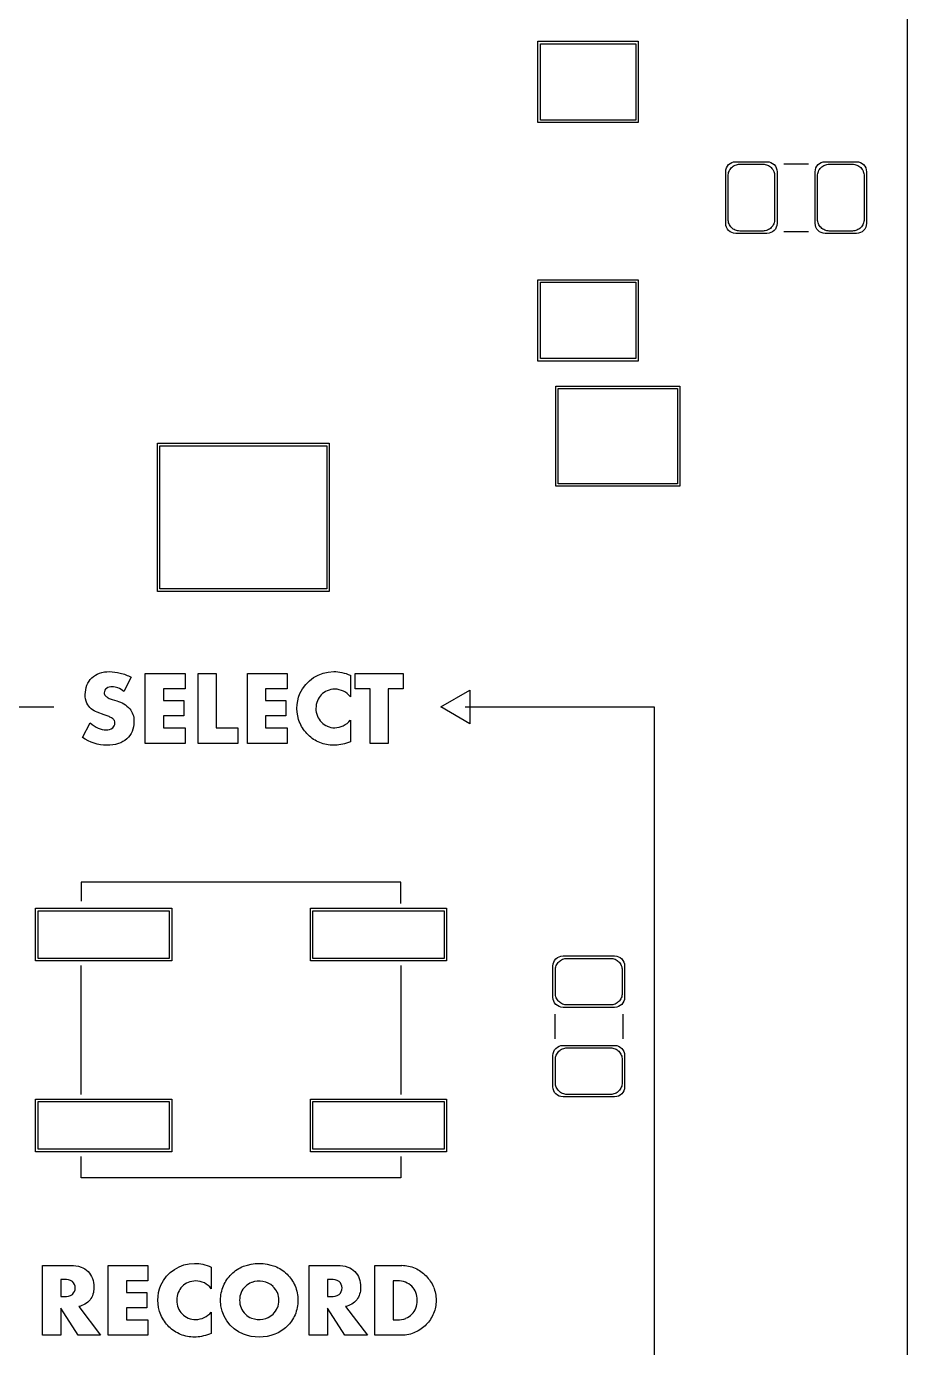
# Model space of a CAD drawing. Header units: millimetres. Extents: x 0 to 28, y 0 to 98.
# Drawn here: x 9.52 to 27.99, y 17.21 to 44.9 of the extents above; entities that cross this region are included whole.
import ezdxf

# ---------------------------------------------------------------- set-up
doc = ezdxf.new("R2010")
doc.units = ezdxf.units.MM
doc.layers.add('Make2D', color=178, linetype='Continuous', true_color=0x000000)

msp = doc.modelspace()

# ---------------------------------------------------------------- linework, layer by layer
at = {"layer": 'Make2D', "color": 178, "true_color": 0x000000}
for p, q in [((27.995, 2.74), (27.995, 95.239)), ((20.246, 42.888), (20.246, 44.59)), ((20.246, 44.59), (22.347, 44.59)), ((20.246, 42.888), (20.246, 44.59)), ((20.246, 44.59), (22.347, 44.59)), ((22.347, 44.59), (22.347, 42.888)), ((22.347, 44.59), (22.347, 42.888)), ((20.296, 42.938), (20.296, 44.538)), ((20.296, 44.538), (22.296, 44.538)), ((20.296, 42.938), (20.296, 44.538)), ((20.296, 44.538), (22.296, 44.538)), ((22.296, 44.538), (22.296, 42.938)), ((22.296, 44.538), (22.296, 42.938)), ((22.296, 42.938), (20.296, 42.938)), ((22.296, 42.938), (20.296, 42.938)), ((22.347, 42.888), (20.246, 42.888)), ((22.347, 42.888), (20.246, 42.888)), ((24.182, 41.852), (24.186, 41.898)), ((24.182, 41.852), (24.186, 41.898)), ((24.182, 40.775), (24.182, 41.852)), ((24.182, 40.775), (24.182, 41.852)), ((24.186, 41.898), (24.198, 41.937)), ((24.186, 41.898), (24.198, 41.937)), ((24.198, 41.937), (24.217, 41.973)), ((24.198, 41.937), (24.217, 41.973)), ((24.217, 41.973), (24.243, 42.004)), ((24.217, 41.973), (24.243, 42.004)), ((24.234, 41.794), (24.237, 41.817)), ((24.234, 41.794), (24.237, 41.817)), ((24.237, 41.817), (24.243, 41.841)), ((24.237, 41.817), (24.243, 41.841)), ((24.243, 42.004), (24.274, 42.029)), ((24.243, 42.004), (24.274, 42.029)), ((24.243, 41.841), (24.251, 41.863)), ((24.243, 41.841), (24.251, 41.863)), ((24.251, 41.863), (24.261, 41.885)), ((24.251, 41.863), (24.261, 41.885)), ((24.261, 41.885), (24.274, 41.905)), ((24.261, 41.885), (24.274, 41.905)), ((24.274, 42.029), (24.309, 42.048)), ((24.274, 42.029), (24.309, 42.048)), ((24.274, 41.905), (24.289, 41.924)), ((24.274, 41.905), (24.289, 41.924)), ((24.289, 41.924), (24.304, 41.942)), ((24.289, 41.924), (24.304, 41.942)), ((24.304, 41.942), (24.322, 41.958)), ((24.304, 41.942), (24.322, 41.958)), ((24.309, 42.048), (24.348, 42.06)), ((24.309, 42.048), (24.348, 42.06)), ((24.322, 41.958), (24.341, 41.973)), ((24.322, 41.958), (24.341, 41.973)), ((24.341, 41.973), (24.362, 41.985)), ((24.341, 41.973), (24.362, 41.985)), ((24.348, 42.06), (24.394, 42.065)), ((24.348, 42.06), (24.394, 42.065)), ((24.362, 41.985), (24.383, 41.995)), ((24.362, 41.985), (24.383, 41.995)), ((24.383, 41.995), (24.406, 42.003)), ((24.383, 41.995), (24.406, 42.003)), ((24.394, 42.065), (25.046, 42.065)), ((24.394, 42.065), (25.046, 42.065)), ((24.406, 42.003), (24.429, 42.009)), ((24.406, 42.003), (24.429, 42.009)), ((24.429, 42.009), (24.452, 42.012)), ((24.429, 42.009), (24.452, 42.012)), ((24.452, 42.012), (24.476, 42.014)), ((24.452, 42.012), (24.476, 42.014)), ((24.476, 42.014), (24.964, 42.014)), ((24.476, 42.014), (24.964, 42.014)), ((24.964, 42.014), (24.988, 42.012)), ((24.964, 42.014), (24.988, 42.012)), ((24.988, 42.012), (25.011, 42.009)), ((24.988, 42.012), (25.011, 42.009)), ((25.011, 42.009), (25.034, 42.003)), ((25.011, 42.009), (25.034, 42.003)), ((25.034, 42.003), (25.057, 41.995)), ((25.034, 42.003), (25.057, 41.995)), ((25.046, 42.065), (25.092, 42.06)), ((25.046, 42.065), (25.092, 42.06)), ((25.057, 41.995), (25.079, 41.985)), ((25.057, 41.995), (25.079, 41.985)), ((25.079, 41.985), (25.099, 41.973)), ((25.079, 41.985), (25.099, 41.973)), ((25.092, 42.06), (25.131, 42.048)), ((25.092, 42.06), (25.131, 42.048)), ((25.099, 41.973), (25.118, 41.958)), ((25.099, 41.973), (25.118, 41.958)), ((25.118, 41.958), (25.136, 41.942)), ((25.118, 41.958), (25.136, 41.942)), ((25.131, 42.048), (25.166, 42.029)), ((25.131, 42.048), (25.166, 42.029)), ((25.136, 41.942), (25.152, 41.924)), ((25.136, 41.942), (25.152, 41.924)), ((25.152, 41.924), (25.167, 41.905)), ((25.152, 41.924), (25.167, 41.905)), ((25.166, 42.029), (25.198, 42.004)), ((25.166, 42.029), (25.198, 42.004)), ((25.167, 41.905), (25.179, 41.885)), ((25.167, 41.905), (25.179, 41.885)), ((25.179, 41.885), (25.189, 41.863)), ((25.179, 41.885), (25.189, 41.863)), ((25.189, 41.863), (25.197, 41.841)), ((25.189, 41.863), (25.197, 41.841)), ((25.197, 41.841), (25.203, 41.817)), ((25.197, 41.841), (25.203, 41.817)), ((25.198, 42.004), (25.223, 41.973)), ((25.198, 42.004), (25.223, 41.973)), ((25.203, 41.817), (25.207, 41.794)), ((25.203, 41.817), (25.207, 41.794)), ((25.223, 41.973), (25.242, 41.937)), ((25.223, 41.973), (25.242, 41.937)), ((25.242, 41.937), (25.254, 41.898)), ((25.242, 41.937), (25.254, 41.898)), ((25.254, 41.898), (25.259, 41.852)), ((25.254, 41.898), (25.259, 41.852)), ((25.259, 41.852), (25.259, 40.775)), ((25.259, 41.852), (25.259, 40.775)), ((25.399, 42.024), (25.916, 42.024)), ((26.057, 41.852), (26.061, 41.898)), ((26.057, 41.852), (26.061, 41.898)), ((26.057, 40.775), (26.057, 41.852)), ((26.057, 40.775), (26.057, 41.852)), ((26.061, 41.898), (26.073, 41.937)), ((26.061, 41.898), (26.073, 41.937)), ((26.073, 41.937), (26.092, 41.973)), ((26.073, 41.937), (26.092, 41.973)), ((26.092, 41.973), (26.118, 42.004)), ((26.092, 41.973), (26.118, 42.004)), ((26.109, 41.794), (26.112, 41.817)), ((26.109, 41.794), (26.112, 41.817)), ((26.112, 41.817), (26.118, 41.841)), ((26.112, 41.817), (26.118, 41.841)), ((26.118, 42.004), (26.149, 42.029)), ((26.118, 42.004), (26.149, 42.029)), ((26.118, 41.841), (26.126, 41.863)), ((26.118, 41.841), (26.126, 41.863)), ((26.126, 41.863), (26.136, 41.885)), ((26.126, 41.863), (26.136, 41.885)), ((26.136, 41.885), (26.149, 41.905)), ((26.136, 41.885), (26.149, 41.905)), ((26.149, 42.029), (26.184, 42.048)), ((26.149, 42.029), (26.184, 42.048)), ((26.149, 41.905), (26.163, 41.924)), ((26.149, 41.905), (26.163, 41.924)), ((26.163, 41.924), (26.18, 41.942)), ((26.163, 41.924), (26.18, 41.942)), ((26.18, 41.942), (26.197, 41.958)), ((26.18, 41.942), (26.197, 41.958)), ((26.184, 42.048), (26.224, 42.06)), ((26.184, 42.048), (26.224, 42.06)), ((26.197, 41.958), (26.216, 41.973)), ((26.197, 41.958), (26.216, 41.973)), ((26.216, 41.973), (26.237, 41.985)), ((26.216, 41.973), (26.237, 41.985)), ((26.224, 42.06), (26.269, 42.065)), ((26.224, 42.06), (26.269, 42.065)), ((26.237, 41.985), (26.258, 41.995)), ((26.237, 41.985), (26.258, 41.995)), ((26.258, 41.995), (26.281, 42.003)), ((26.258, 41.995), (26.281, 42.003)), ((26.269, 42.065), (26.921, 42.065)), ((26.269, 42.065), (26.921, 42.065)), ((26.281, 42.003), (26.304, 42.009)), ((26.281, 42.003), (26.304, 42.009)), ((26.304, 42.009), (26.327, 42.012)), ((26.304, 42.009), (26.327, 42.012)), ((26.327, 42.012), (26.351, 42.014)), ((26.327, 42.012), (26.351, 42.014)), ((26.351, 42.014), (26.839, 42.014)), ((26.351, 42.014), (26.839, 42.014)), ((26.839, 42.014), (26.863, 42.012)), ((26.839, 42.014), (26.863, 42.012)), ((26.863, 42.012), (26.886, 42.009)), ((26.863, 42.012), (26.886, 42.009)), ((26.886, 42.009), (26.91, 42.003)), ((26.886, 42.009), (26.91, 42.003)), ((26.91, 42.003), (26.932, 41.995)), ((26.91, 42.003), (26.932, 41.995)), ((26.921, 42.065), (26.967, 42.06)), ((26.921, 42.065), (26.967, 42.06)), ((26.932, 41.995), (26.954, 41.985)), ((26.932, 41.995), (26.954, 41.985)), ((26.954, 41.985), (26.974, 41.973)), ((26.954, 41.985), (26.974, 41.973)), ((26.967, 42.06), (27.006, 42.048)), ((26.967, 42.06), (27.006, 42.048)), ((26.974, 41.973), (26.993, 41.958)), ((26.974, 41.973), (26.993, 41.958)), ((26.993, 41.958), (27.011, 41.942)), ((26.993, 41.958), (27.011, 41.942)), ((27.006, 42.048), (27.042, 42.029)), ((27.006, 42.048), (27.042, 42.029)), ((27.011, 41.942), (27.027, 41.924)), ((27.011, 41.942), (27.027, 41.924)), ((27.027, 41.924), (27.042, 41.905)), ((27.027, 41.924), (27.042, 41.905)), ((27.042, 42.029), (27.073, 42.004)), ((27.042, 42.029), (27.073, 42.004)), ((27.042, 41.905), (27.054, 41.885)), ((27.042, 41.905), (27.054, 41.885)), ((27.054, 41.885), (27.064, 41.863)), ((27.054, 41.885), (27.064, 41.863)), ((27.064, 41.863), (27.072, 41.841)), ((27.064, 41.863), (27.072, 41.841)), ((27.072, 41.841), (27.078, 41.817)), ((27.072, 41.841), (27.078, 41.817)), ((27.073, 42.004), (27.099, 41.973)), ((27.073, 42.004), (27.099, 41.973)), ((27.078, 41.817), (27.082, 41.794)), ((27.078, 41.817), (27.082, 41.794)), ((27.099, 41.973), (27.118, 41.937)), ((27.099, 41.973), (27.118, 41.937)), ((27.118, 41.937), (27.129, 41.898)), ((27.118, 41.937), (27.129, 41.898)), ((27.129, 41.898), (27.134, 41.852)), ((27.129, 41.898), (27.134, 41.852)), ((27.134, 41.852), (27.134, 40.775)), ((27.134, 41.852), (27.134, 40.775)), ((24.233, 41.77), (24.234, 41.794)), ((24.233, 41.77), (24.234, 41.794)), ((24.233, 40.857), (24.233, 41.77)), ((24.233, 40.857), (24.233, 41.77)), ((25.207, 41.794), (25.207, 41.77)), ((25.207, 41.794), (25.207, 41.77)), ((25.207, 41.77), (25.207, 40.857)), ((25.207, 41.77), (25.207, 40.857)), ((26.108, 41.77), (26.109, 41.794)), ((26.108, 41.77), (26.109, 41.794)), ((26.108, 40.857), (26.108, 41.77)), ((26.108, 40.857), (26.108, 41.77)), ((27.082, 41.794), (27.083, 41.77)), ((27.082, 41.794), (27.083, 41.77)), ((27.083, 41.77), (27.083, 40.857)), ((27.083, 41.77), (27.083, 40.857)), ((24.186, 40.729), (24.182, 40.775)), ((24.186, 40.729), (24.182, 40.775)), ((24.198, 40.691), (24.186, 40.729)), ((24.198, 40.691), (24.186, 40.729)), ((24.234, 40.833), (24.233, 40.857)), ((24.234, 40.833), (24.233, 40.857)), ((24.237, 40.81), (24.234, 40.833)), ((24.237, 40.81), (24.234, 40.833)), ((24.243, 40.786), (24.237, 40.81)), ((24.243, 40.786), (24.237, 40.81)), ((24.251, 40.764), (24.243, 40.786)), ((24.251, 40.764), (24.243, 40.786)), ((24.261, 40.742), (24.251, 40.764)), ((24.261, 40.742), (24.251, 40.764)), ((24.274, 40.722), (24.261, 40.742)), ((24.274, 40.722), (24.261, 40.742)), ((24.289, 40.703), (24.274, 40.722)), ((24.289, 40.703), (24.274, 40.722)), ((24.304, 40.685), (24.289, 40.703)), ((24.304, 40.685), (24.289, 40.703)), ((25.152, 40.703), (25.136, 40.685)), ((25.152, 40.703), (25.136, 40.685)), ((25.167, 40.722), (25.152, 40.703)), ((25.167, 40.722), (25.152, 40.703)), ((25.179, 40.742), (25.167, 40.722)), ((25.179, 40.742), (25.167, 40.722)), ((25.189, 40.764), (25.179, 40.742)), ((25.189, 40.764), (25.179, 40.742)), ((25.197, 40.786), (25.189, 40.764)), ((25.197, 40.786), (25.189, 40.764)), ((25.203, 40.81), (25.197, 40.786)), ((25.203, 40.81), (25.197, 40.786)), ((25.207, 40.833), (25.203, 40.81)), ((25.207, 40.833), (25.203, 40.81)), ((25.207, 40.857), (25.207, 40.833)), ((25.207, 40.857), (25.207, 40.833)), ((25.254, 40.729), (25.242, 40.691)), ((25.254, 40.729), (25.242, 40.691)), ((25.259, 40.775), (25.254, 40.729)), ((25.259, 40.775), (25.254, 40.729)), ((26.061, 40.729), (26.057, 40.775)), ((26.061, 40.729), (26.057, 40.775)), ((26.073, 40.691), (26.061, 40.729)), ((26.073, 40.691), (26.061, 40.729)), ((26.109, 40.833), (26.108, 40.857)), ((26.109, 40.833), (26.108, 40.857)), ((26.112, 40.81), (26.109, 40.833)), ((26.112, 40.81), (26.109, 40.833)), ((26.118, 40.786), (26.112, 40.81)), ((26.118, 40.786), (26.112, 40.81)), ((26.126, 40.764), (26.118, 40.786)), ((26.126, 40.764), (26.118, 40.786)), ((26.136, 40.742), (26.126, 40.764)), ((26.136, 40.742), (26.126, 40.764)), ((26.149, 40.722), (26.136, 40.742)), ((26.149, 40.722), (26.136, 40.742)), ((26.163, 40.703), (26.149, 40.722)), ((26.163, 40.703), (26.149, 40.722)), ((26.18, 40.685), (26.163, 40.703)), ((26.18, 40.685), (26.163, 40.703)), ((27.027, 40.703), (27.011, 40.685)), ((27.027, 40.703), (27.011, 40.685)), ((27.042, 40.722), (27.027, 40.703)), ((27.042, 40.722), (27.027, 40.703)), ((27.054, 40.742), (27.042, 40.722)), ((27.054, 40.742), (27.042, 40.722)), ((27.064, 40.764), (27.054, 40.742)), ((27.064, 40.764), (27.054, 40.742)), ((27.072, 40.786), (27.064, 40.764)), ((27.072, 40.786), (27.064, 40.764)), ((27.078, 40.81), (27.072, 40.786)), ((27.078, 40.81), (27.072, 40.786)), ((27.082, 40.833), (27.078, 40.81)), ((27.082, 40.833), (27.078, 40.81)), ((27.083, 40.857), (27.082, 40.833)), ((27.083, 40.857), (27.082, 40.833)), ((27.129, 40.729), (27.118, 40.691)), ((27.129, 40.729), (27.118, 40.691)), ((27.134, 40.775), (27.129, 40.729)), ((27.134, 40.775), (27.129, 40.729)), ((24.217, 40.655), (24.198, 40.691)), ((24.217, 40.655), (24.198, 40.691)), ((24.243, 40.624), (24.217, 40.655)), ((24.243, 40.624), (24.217, 40.655)), ((24.274, 40.597), (24.243, 40.624)), ((24.274, 40.597), (24.243, 40.624)), ((24.309, 40.579), (24.274, 40.597)), ((24.309, 40.579), (24.274, 40.597)), ((24.322, 40.669), (24.304, 40.685)), ((24.322, 40.669), (24.304, 40.685)), ((24.348, 40.567), (24.309, 40.579)), ((24.348, 40.567), (24.309, 40.579)), ((24.341, 40.655), (24.322, 40.669)), ((24.341, 40.655), (24.322, 40.669)), ((24.362, 40.642), (24.341, 40.655)), ((24.362, 40.642), (24.341, 40.655)), ((24.394, 40.563), (24.348, 40.567)), ((24.394, 40.563), (24.348, 40.567)), ((24.383, 40.632), (24.362, 40.642)), ((24.383, 40.632), (24.362, 40.642)), ((24.406, 40.624), (24.383, 40.632)), ((24.406, 40.624), (24.383, 40.632)), ((25.046, 40.563), (24.394, 40.563)), ((25.046, 40.563), (24.394, 40.563)), ((24.429, 40.618), (24.406, 40.624)), ((24.429, 40.618), (24.406, 40.624)), ((24.452, 40.615), (24.429, 40.618)), ((24.452, 40.615), (24.429, 40.618)), ((24.476, 40.613), (24.452, 40.615)), ((24.476, 40.613), (24.452, 40.615)), ((24.964, 40.613), (24.476, 40.613)), ((24.964, 40.613), (24.476, 40.613)), ((24.988, 40.615), (24.964, 40.613)), ((24.988, 40.615), (24.964, 40.613)), ((25.011, 40.618), (24.988, 40.615)), ((25.011, 40.618), (24.988, 40.615)), ((25.034, 40.624), (25.011, 40.618)), ((25.034, 40.624), (25.011, 40.618)), ((25.057, 40.632), (25.034, 40.624)), ((25.057, 40.632), (25.034, 40.624)), ((25.092, 40.567), (25.046, 40.563)), ((25.092, 40.567), (25.046, 40.563)), ((25.079, 40.642), (25.057, 40.632)), ((25.079, 40.642), (25.057, 40.632)), ((25.099, 40.655), (25.079, 40.642)), ((25.099, 40.655), (25.079, 40.642)), ((25.131, 40.579), (25.092, 40.567)), ((25.131, 40.579), (25.092, 40.567)), ((25.118, 40.669), (25.099, 40.655)), ((25.118, 40.669), (25.099, 40.655)), ((25.136, 40.685), (25.118, 40.669)), ((25.136, 40.685), (25.118, 40.669)), ((25.166, 40.597), (25.131, 40.579)), ((25.166, 40.597), (25.131, 40.579)), ((25.198, 40.624), (25.166, 40.597)), ((25.198, 40.624), (25.166, 40.597)), ((25.223, 40.655), (25.198, 40.624)), ((25.223, 40.655), (25.198, 40.624)), ((25.242, 40.691), (25.223, 40.655)), ((25.242, 40.691), (25.223, 40.655)), ((25.399, 40.603), (25.916, 40.603)), ((26.092, 40.655), (26.073, 40.691)), ((26.092, 40.655), (26.073, 40.691)), ((26.118, 40.624), (26.092, 40.655)), ((26.118, 40.624), (26.092, 40.655)), ((26.149, 40.597), (26.118, 40.624)), ((26.149, 40.597), (26.118, 40.624)), ((26.184, 40.579), (26.149, 40.597)), ((26.184, 40.579), (26.149, 40.597)), ((26.197, 40.669), (26.18, 40.685)), ((26.197, 40.669), (26.18, 40.685)), ((26.224, 40.567), (26.184, 40.579)), ((26.224, 40.567), (26.184, 40.579)), ((26.216, 40.655), (26.197, 40.669)), ((26.216, 40.655), (26.197, 40.669)), ((26.237, 40.642), (26.216, 40.655)), ((26.237, 40.642), (26.216, 40.655)), ((26.269, 40.563), (26.224, 40.567)), ((26.269, 40.563), (26.224, 40.567)), ((26.258, 40.632), (26.237, 40.642)), ((26.258, 40.632), (26.237, 40.642)), ((26.281, 40.624), (26.258, 40.632)), ((26.281, 40.624), (26.258, 40.632)), ((26.921, 40.563), (26.269, 40.563)), ((26.921, 40.563), (26.269, 40.563)), ((26.304, 40.618), (26.281, 40.624)), ((26.304, 40.618), (26.281, 40.624)), ((26.327, 40.615), (26.304, 40.618)), ((26.327, 40.615), (26.304, 40.618)), ((26.351, 40.613), (26.327, 40.615)), ((26.351, 40.613), (26.327, 40.615)), ((26.839, 40.613), (26.351, 40.613)), ((26.839, 40.613), (26.351, 40.613)), ((26.863, 40.615), (26.839, 40.613)), ((26.863, 40.615), (26.839, 40.613)), ((26.886, 40.618), (26.863, 40.615)), ((26.886, 40.618), (26.863, 40.615)), ((26.91, 40.624), (26.886, 40.618)), ((26.91, 40.624), (26.886, 40.618)), ((26.932, 40.632), (26.91, 40.624)), ((26.932, 40.632), (26.91, 40.624)), ((26.967, 40.567), (26.921, 40.563)), ((26.967, 40.567), (26.921, 40.563)), ((26.954, 40.642), (26.932, 40.632)), ((26.954, 40.642), (26.932, 40.632)), ((26.974, 40.655), (26.954, 40.642)), ((26.974, 40.655), (26.954, 40.642)), ((27.006, 40.579), (26.967, 40.567)), ((27.006, 40.579), (26.967, 40.567)), ((26.993, 40.669), (26.974, 40.655)), ((26.993, 40.669), (26.974, 40.655)), ((27.011, 40.685), (26.993, 40.669)), ((27.011, 40.685), (26.993, 40.669)), ((27.042, 40.597), (27.006, 40.579)), ((27.042, 40.597), (27.006, 40.579)), ((27.073, 40.624), (27.042, 40.597)), ((27.073, 40.624), (27.042, 40.597)), ((27.099, 40.655), (27.073, 40.624)), ((27.099, 40.655), (27.073, 40.624)), ((27.118, 40.691), (27.099, 40.655)), ((27.118, 40.691), (27.099, 40.655)), ((20.246, 37.888), (20.246, 39.59)), ((20.246, 39.59), (22.347, 39.59)), ((20.246, 37.888), (20.246, 39.59)), ((20.246, 39.59), (22.347, 39.59)), ((20.296, 37.939), (20.296, 39.539)), ((20.296, 39.539), (22.296, 39.539)), ((20.296, 37.939), (20.296, 39.539)), ((20.296, 39.539), (22.296, 39.539)), ((22.296, 39.539), (22.296, 37.939)), ((22.296, 39.539), (22.296, 37.939)), ((22.347, 39.59), (22.347, 37.888)), ((22.347, 39.59), (22.347, 37.888)), ((22.296, 37.939), (20.296, 37.939)), ((22.296, 37.939), (20.296, 37.939)), ((22.347, 37.888), (20.246, 37.888)), ((22.347, 37.888), (20.246, 37.888)), ((20.62, 35.263), (20.62, 37.365)), ((20.62, 37.365), (23.222, 37.365)), ((20.62, 35.263), (20.62, 37.365)), ((20.62, 37.365), (23.222, 37.365)), ((20.671, 35.314), (20.671, 37.313)), ((20.671, 37.313), (23.172, 37.313)), ((20.671, 35.314), (20.671, 37.313)), ((20.671, 37.313), (23.172, 37.313)), ((23.172, 37.313), (23.172, 35.314)), ((23.172, 37.313), (23.172, 35.314)), ((23.222, 37.365), (23.222, 35.263)), ((23.222, 37.365), (23.222, 35.263)), ((12.27, 33.062), (12.27, 36.164)), ((12.27, 36.164), (15.872, 36.164)), ((12.27, 33.062), (12.27, 36.164)), ((12.27, 36.164), (15.872, 36.164)), ((12.322, 33.114), (12.322, 36.114)), ((12.322, 36.114), (15.821, 36.114)), ((12.322, 33.114), (12.322, 36.114)), ((12.322, 36.114), (15.821, 36.114)), ((15.821, 36.114), (15.821, 33.114)), ((15.821, 36.114), (15.821, 33.114)), ((15.872, 36.164), (15.872, 33.062)), ((15.872, 36.164), (15.872, 33.062)), ((23.222, 35.263), (20.62, 35.263)), ((23.222, 35.263), (20.62, 35.263)), ((23.172, 35.314), (20.671, 35.314)), ((23.172, 35.314), (20.671, 35.314)), ((15.872, 33.062), (12.27, 33.062)), ((15.872, 33.062), (12.27, 33.062)), ((15.821, 33.114), (12.322, 33.114)), ((15.821, 33.114), (12.322, 33.114)), ((12.015, 31.339), (12.848, 31.339)), ((12.015, 29.876), (12.015, 31.339)), ((12.848, 31.339), (12.848, 31.017)), ((13.121, 31.339), (13.501, 31.339)), ((13.121, 29.876), (13.121, 31.339)), ((13.501, 31.339), (13.501, 30.198)), ((14.154, 31.339), (14.986, 31.339)), ((14.154, 29.876), (14.154, 31.339)), ((14.986, 31.339), (14.986, 31.017)), ((16.313, 31.303), (16.313, 30.849)), ((16.416, 31.339), (17.421, 31.339)), ((16.416, 31.017), (16.416, 31.339)), ((17.421, 31.339), (17.421, 31.017)), ((11.717, 31.261), (11.565, 30.964)), ((12.396, 31.017), (12.396, 30.772)), ((12.848, 31.017), (12.396, 31.017)), ((14.534, 31.017), (14.534, 30.772)), ((14.986, 31.017), (14.534, 31.017)), ((16.728, 31.017), (16.416, 31.017)), ((16.728, 29.876), (16.728, 31.017)), ((17.421, 31.017), (17.108, 31.017)), ((17.108, 31.017), (17.108, 29.876)), ((11.323, 30.797), (11.418, 30.768)), ((12.396, 30.772), (12.822, 30.772)), ((12.822, 30.772), (12.822, 30.45)), ((14.534, 30.772), (14.961, 30.772)), ((14.961, 30.772), (14.961, 30.45)), ((18.211, 30.64), (18.821, 30.992)), ((18.821, 30.992), (18.821, 30.288)), ((5.306, 30.64), (10.099, 30.64)), ((11.15, 30.475), (11.005, 30.527)), ((11.256, 30.436), (11.15, 30.475)), ((18.821, 30.288), (18.211, 30.64)), ((18.718, 30.64), (22.683, 30.64)), ((22.683, 30.64), (22.683, 11.817)), ((10.696, 30), (10.859, 30.306)), ((12.396, 30.45), (12.396, 30.198)), ((12.822, 30.45), (12.396, 30.45)), ((12.396, 30.198), (12.848, 30.198)), ((12.848, 30.198), (12.848, 29.876)), ((13.501, 30.198), (13.957, 30.198)), ((13.957, 30.198), (13.957, 29.876)), ((14.534, 30.45), (14.534, 30.198)), ((14.961, 30.45), (14.534, 30.45)), ((14.534, 30.198), (14.986, 30.198)), ((14.986, 30.198), (14.986, 29.876)), ((16.313, 30.359), (16.313, 29.909)), ((16.313, 29.909), (16.274, 29.895)), ((12.848, 29.876), (12.015, 29.876)), ((13.957, 29.876), (13.121, 29.876)), ((14.986, 29.876), (14.154, 29.876)), ((17.108, 29.876), (16.728, 29.876)), ((10.672, 26.968), (10.672, 26.568)), ((17.372, 26.968), (10.672, 26.968)), ((17.372, 26.518), (17.372, 26.968)), ((9.716, 25.317), (9.716, 26.419)), ((9.716, 26.419), (12.568, 26.419)), ((9.716, 25.317), (9.716, 26.419)), ((9.716, 26.419), (12.568, 26.419)), ((9.767, 25.368), (9.767, 26.368)), ((9.767, 26.368), (12.517, 26.368)), ((9.767, 25.368), (9.767, 26.368)), ((9.767, 26.368), (12.517, 26.368)), ((12.517, 26.368), (12.517, 25.368)), ((12.517, 26.368), (12.517, 25.368)), ((12.568, 26.419), (12.568, 25.317)), ((12.568, 26.419), (12.568, 25.317)), ((15.476, 25.317), (15.476, 26.419)), ((15.476, 26.419), (18.328, 26.419)), ((15.476, 25.317), (15.476, 26.419)), ((15.476, 26.419), (18.328, 26.419)), ((15.527, 25.368), (15.527, 26.368)), ((15.527, 26.368), (18.277, 26.368)), ((15.527, 25.368), (15.527, 26.368)), ((15.527, 26.368), (18.277, 26.368)), ((18.277, 26.368), (18.277, 25.368)), ((18.277, 26.368), (18.277, 25.368)), ((18.328, 26.419), (18.328, 25.317)), ((18.328, 26.419), (18.328, 25.317)), ((12.568, 25.317), (9.716, 25.317)), ((12.568, 25.317), (9.716, 25.317)), ((12.517, 25.368), (9.767, 25.368)), ((12.517, 25.368), (9.767, 25.368)), ((10.672, 22.518), (10.672, 25.218)), ((18.328, 25.317), (15.476, 25.317)), ((18.328, 25.317), (15.476, 25.317)), ((18.277, 25.368), (15.527, 25.368)), ((18.277, 25.368), (15.527, 25.368)), ((17.372, 25.218), (17.372, 22.518)), ((20.561, 25.207), (20.566, 25.253)), ((20.561, 25.207), (20.566, 25.253)), ((20.561, 24.556), (20.561, 25.207)), ((20.561, 24.556), (20.561, 25.207)), ((20.566, 25.253), (20.577, 25.292)), ((20.566, 25.253), (20.577, 25.292)), ((20.577, 25.292), (20.596, 25.328)), ((20.577, 25.292), (20.596, 25.328)), ((20.596, 25.328), (20.622, 25.359)), ((20.596, 25.328), (20.622, 25.359)), ((20.617, 25.173), (20.623, 25.196)), ((20.617, 25.173), (20.623, 25.196)), ((20.622, 25.359), (20.653, 25.385)), ((20.622, 25.359), (20.653, 25.385)), ((20.623, 25.196), (20.631, 25.219)), ((20.623, 25.196), (20.631, 25.219)), ((20.631, 25.219), (20.641, 25.24)), ((20.631, 25.219), (20.641, 25.24)), ((20.641, 25.24), (20.653, 25.261)), ((20.641, 25.24), (20.653, 25.261)), ((20.653, 25.385), (20.689, 25.404)), ((20.653, 25.385), (20.689, 25.404)), ((20.653, 25.261), (20.667, 25.28)), ((20.653, 25.261), (20.667, 25.28)), ((20.667, 25.28), (20.683, 25.298)), ((20.667, 25.28), (20.683, 25.298)), ((20.683, 25.298), (20.701, 25.314)), ((20.683, 25.298), (20.701, 25.314)), ((20.689, 25.404), (20.728, 25.416)), ((20.689, 25.404), (20.728, 25.416)), ((20.701, 25.314), (20.721, 25.328)), ((20.701, 25.314), (20.721, 25.328)), ((20.721, 25.328), (20.741, 25.34)), ((20.721, 25.328), (20.741, 25.34)), ((20.728, 25.416), (20.774, 25.42)), ((20.728, 25.416), (20.774, 25.42)), ((20.741, 25.34), (20.763, 25.351)), ((20.741, 25.34), (20.763, 25.351)), ((20.763, 25.351), (20.785, 25.359)), ((20.763, 25.351), (20.785, 25.359)), ((20.774, 25.42), (21.85, 25.42)), ((20.774, 25.42), (21.85, 25.42)), ((20.785, 25.359), (20.809, 25.364)), ((20.785, 25.359), (20.809, 25.364)), ((20.809, 25.364), (20.832, 25.368)), ((20.809, 25.364), (20.832, 25.368)), ((20.832, 25.368), (20.856, 25.369)), ((20.832, 25.368), (20.856, 25.369)), ((20.856, 25.369), (21.768, 25.369)), ((20.856, 25.369), (21.768, 25.369)), ((21.768, 25.369), (21.792, 25.368)), ((21.768, 25.369), (21.792, 25.368)), ((21.792, 25.368), (21.816, 25.364)), ((21.792, 25.368), (21.816, 25.364)), ((21.816, 25.364), (21.839, 25.359)), ((21.816, 25.364), (21.839, 25.359)), ((21.839, 25.359), (21.862, 25.351)), ((21.839, 25.359), (21.862, 25.351)), ((21.85, 25.42), (21.896, 25.416)), ((21.85, 25.42), (21.896, 25.416)), ((21.862, 25.351), (21.883, 25.34)), ((21.862, 25.351), (21.883, 25.34)), ((21.883, 25.34), (21.904, 25.328)), ((21.883, 25.34), (21.904, 25.328)), ((21.896, 25.416), (21.935, 25.404)), ((21.896, 25.416), (21.935, 25.404)), ((21.904, 25.328), (21.923, 25.314)), ((21.904, 25.328), (21.923, 25.314)), ((21.923, 25.314), (21.941, 25.298)), ((21.923, 25.314), (21.941, 25.298)), ((21.935, 25.404), (21.971, 25.385)), ((21.935, 25.404), (21.971, 25.385)), ((21.941, 25.298), (21.957, 25.28)), ((21.941, 25.298), (21.957, 25.28)), ((21.957, 25.28), (21.971, 25.261)), ((21.957, 25.28), (21.971, 25.261)), ((21.971, 25.385), (22.002, 25.359)), ((21.971, 25.385), (22.002, 25.359)), ((21.971, 25.261), (21.983, 25.24)), ((21.971, 25.261), (21.983, 25.24)), ((21.983, 25.24), (21.993, 25.219)), ((21.983, 25.24), (21.993, 25.219)), ((21.993, 25.219), (22.002, 25.196)), ((21.993, 25.219), (22.002, 25.196)), ((22.002, 25.359), (22.028, 25.328)), ((22.002, 25.359), (22.028, 25.328)), ((22.002, 25.196), (22.007, 25.173)), ((22.002, 25.196), (22.007, 25.173)), ((22.028, 25.328), (22.047, 25.292)), ((22.028, 25.328), (22.047, 25.292)), ((22.047, 25.292), (22.059, 25.253)), ((22.047, 25.292), (22.059, 25.253)), ((22.059, 25.253), (22.063, 25.207)), ((22.059, 25.253), (22.063, 25.207)), ((22.063, 25.207), (22.063, 24.556)), ((22.063, 25.207), (22.063, 24.556)), ((20.612, 25.126), (20.613, 25.149)), ((20.612, 25.126), (20.613, 25.149)), ((20.612, 24.638), (20.612, 25.126)), ((20.612, 24.638), (20.612, 25.126)), ((20.613, 25.149), (20.617, 25.173)), ((20.613, 25.149), (20.617, 25.173)), ((22.007, 25.173), (22.011, 25.149)), ((22.007, 25.173), (22.011, 25.149)), ((22.011, 25.149), (22.012, 25.126)), ((22.011, 25.149), (22.012, 25.126)), ((22.012, 25.126), (22.012, 24.638)), ((22.012, 25.126), (22.012, 24.638)), ((20.566, 24.51), (20.561, 24.556)), ((20.566, 24.51), (20.561, 24.556)), ((20.577, 24.471), (20.566, 24.51)), ((20.577, 24.471), (20.566, 24.51)), ((20.596, 24.435), (20.577, 24.471)), ((20.596, 24.435), (20.577, 24.471)), ((20.622, 24.404), (20.596, 24.435)), ((20.622, 24.404), (20.596, 24.435)), ((20.613, 24.614), (20.612, 24.638)), ((20.613, 24.614), (20.612, 24.638)), ((20.617, 24.59), (20.613, 24.614)), ((20.617, 24.59), (20.613, 24.614)), ((20.623, 24.567), (20.617, 24.59)), ((20.623, 24.567), (20.617, 24.59)), ((20.653, 24.379), (20.622, 24.404)), ((20.653, 24.379), (20.622, 24.404)), ((20.631, 24.545), (20.623, 24.567)), ((20.631, 24.545), (20.623, 24.567)), ((20.641, 24.523), (20.631, 24.545)), ((20.641, 24.523), (20.631, 24.545)), ((20.653, 24.502), (20.641, 24.523)), ((20.653, 24.502), (20.641, 24.523)), ((20.667, 24.483), (20.653, 24.502)), ((20.667, 24.483), (20.653, 24.502)), ((20.689, 24.36), (20.653, 24.379)), ((20.689, 24.36), (20.653, 24.379)), ((20.683, 24.465), (20.667, 24.483)), ((20.683, 24.465), (20.667, 24.483)), ((20.701, 24.45), (20.683, 24.465)), ((20.701, 24.45), (20.683, 24.465)), ((20.721, 24.435), (20.701, 24.45)), ((20.721, 24.435), (20.701, 24.45)), ((20.741, 24.423), (20.721, 24.435)), ((20.741, 24.423), (20.721, 24.435)), ((20.763, 24.413), (20.741, 24.423)), ((20.763, 24.413), (20.741, 24.423)), ((20.785, 24.405), (20.763, 24.413)), ((20.785, 24.405), (20.763, 24.413)), ((20.809, 24.399), (20.785, 24.405)), ((20.809, 24.399), (20.785, 24.405)), ((20.832, 24.395), (20.809, 24.399)), ((20.832, 24.395), (20.809, 24.399)), ((20.856, 24.394), (20.832, 24.395)), ((20.856, 24.394), (20.832, 24.395)), ((21.768, 24.394), (20.856, 24.394)), ((21.768, 24.394), (20.856, 24.394)), ((21.792, 24.395), (21.768, 24.394)), ((21.792, 24.395), (21.768, 24.394)), ((21.816, 24.399), (21.792, 24.395)), ((21.816, 24.399), (21.792, 24.395)), ((21.839, 24.405), (21.816, 24.399)), ((21.839, 24.405), (21.816, 24.399)), ((21.862, 24.413), (21.839, 24.405)), ((21.862, 24.413), (21.839, 24.405)), ((21.883, 24.423), (21.862, 24.413)), ((21.883, 24.423), (21.862, 24.413)), ((21.904, 24.435), (21.883, 24.423)), ((21.904, 24.435), (21.883, 24.423)), ((21.923, 24.45), (21.904, 24.435)), ((21.923, 24.45), (21.904, 24.435)), ((21.941, 24.465), (21.923, 24.45)), ((21.941, 24.465), (21.923, 24.45)), ((21.971, 24.379), (21.935, 24.36)), ((21.971, 24.379), (21.935, 24.36)), ((21.957, 24.483), (21.941, 24.465)), ((21.957, 24.483), (21.941, 24.465)), ((21.971, 24.502), (21.957, 24.483)), ((21.971, 24.502), (21.957, 24.483)), ((21.983, 24.523), (21.971, 24.502)), ((21.983, 24.523), (21.971, 24.502)), ((22.002, 24.404), (21.971, 24.379)), ((22.002, 24.404), (21.971, 24.379)), ((21.993, 24.545), (21.983, 24.523)), ((21.993, 24.545), (21.983, 24.523)), ((22.002, 24.567), (21.993, 24.545)), ((22.002, 24.567), (21.993, 24.545)), ((22.007, 24.59), (22.002, 24.567)), ((22.007, 24.59), (22.002, 24.567)), ((22.028, 24.435), (22.002, 24.404)), ((22.028, 24.435), (22.002, 24.404)), ((22.011, 24.614), (22.007, 24.59)), ((22.011, 24.614), (22.007, 24.59)), ((22.012, 24.638), (22.011, 24.614)), ((22.012, 24.638), (22.011, 24.614)), ((22.047, 24.471), (22.028, 24.435)), ((22.047, 24.471), (22.028, 24.435)), ((22.059, 24.51), (22.047, 24.471)), ((22.059, 24.51), (22.047, 24.471)), ((22.063, 24.556), (22.059, 24.51)), ((22.063, 24.556), (22.059, 24.51)), ((20.602, 24.203), (20.602, 23.686)), ((20.728, 24.348), (20.689, 24.36)), ((20.728, 24.348), (20.689, 24.36)), ((20.774, 24.343), (20.728, 24.348)), ((20.774, 24.343), (20.728, 24.348)), ((21.85, 24.343), (20.774, 24.343)), ((21.85, 24.343), (20.774, 24.343)), ((21.896, 24.348), (21.85, 24.343)), ((21.896, 24.348), (21.85, 24.343)), ((21.935, 24.36), (21.896, 24.348)), ((21.935, 24.36), (21.896, 24.348)), ((22.022, 24.203), (22.022, 23.686)), ((20.689, 23.529), (20.728, 23.541)), ((20.689, 23.529), (20.728, 23.541)), ((20.728, 23.541), (20.774, 23.545)), ((20.728, 23.541), (20.774, 23.545)), ((20.774, 23.545), (21.85, 23.545)), ((20.774, 23.545), (21.85, 23.545)), ((21.85, 23.545), (21.896, 23.541)), ((21.85, 23.545), (21.896, 23.541)), ((21.896, 23.541), (21.935, 23.529)), ((21.896, 23.541), (21.935, 23.529)), ((20.561, 23.332), (20.566, 23.379)), ((20.561, 23.332), (20.566, 23.379)), ((20.561, 22.681), (20.561, 23.332)), ((20.561, 22.681), (20.561, 23.332)), ((20.566, 23.379), (20.577, 23.417)), ((20.566, 23.379), (20.577, 23.417)), ((20.577, 23.417), (20.596, 23.453)), ((20.577, 23.417), (20.596, 23.453)), ((20.596, 23.453), (20.622, 23.484)), ((20.596, 23.453), (20.622, 23.484)), ((20.612, 23.251), (20.613, 23.274)), ((20.612, 23.251), (20.613, 23.274)), ((20.613, 23.274), (20.617, 23.298)), ((20.613, 23.274), (20.617, 23.298)), ((20.617, 23.298), (20.623, 23.321)), ((20.617, 23.298), (20.623, 23.321)), ((20.622, 23.484), (20.653, 23.51)), ((20.622, 23.484), (20.653, 23.51)), ((20.623, 23.321), (20.631, 23.344)), ((20.623, 23.321), (20.631, 23.344)), ((20.631, 23.344), (20.641, 23.365)), ((20.631, 23.344), (20.641, 23.365)), ((20.641, 23.365), (20.653, 23.386)), ((20.641, 23.365), (20.653, 23.386)), ((20.653, 23.51), (20.689, 23.529)), ((20.653, 23.51), (20.689, 23.529)), ((20.653, 23.386), (20.667, 23.405)), ((20.653, 23.386), (20.667, 23.405)), ((20.667, 23.405), (20.683, 23.423)), ((20.667, 23.405), (20.683, 23.423)), ((20.683, 23.423), (20.701, 23.439)), ((20.683, 23.423), (20.701, 23.439)), ((20.701, 23.439), (20.721, 23.453)), ((20.701, 23.439), (20.721, 23.453)), ((20.721, 23.453), (20.741, 23.466)), ((20.721, 23.453), (20.741, 23.466)), ((20.741, 23.466), (20.763, 23.475)), ((20.741, 23.466), (20.763, 23.475)), ((20.763, 23.475), (20.785, 23.484)), ((20.763, 23.475), (20.785, 23.484)), ((20.785, 23.484), (20.809, 23.49)), ((20.785, 23.484), (20.809, 23.49)), ((20.809, 23.49), (20.832, 23.493)), ((20.809, 23.49), (20.832, 23.493)), ((20.832, 23.493), (20.856, 23.494)), ((20.832, 23.493), (20.856, 23.494)), ((20.856, 23.494), (21.768, 23.494)), ((20.856, 23.494), (21.768, 23.494)), ((21.768, 23.494), (21.792, 23.493)), ((21.768, 23.494), (21.792, 23.493)), ((21.792, 23.493), (21.816, 23.49)), ((21.792, 23.493), (21.816, 23.49)), ((21.816, 23.49), (21.839, 23.484)), ((21.816, 23.49), (21.839, 23.484)), ((21.839, 23.484), (21.862, 23.475)), ((21.839, 23.484), (21.862, 23.475)), ((21.862, 23.475), (21.883, 23.466)), ((21.862, 23.475), (21.883, 23.466)), ((21.883, 23.466), (21.904, 23.453)), ((21.883, 23.466), (21.904, 23.453)), ((21.904, 23.453), (21.923, 23.439)), ((21.904, 23.453), (21.923, 23.439)), ((21.923, 23.439), (21.941, 23.423)), ((21.923, 23.439), (21.941, 23.423)), ((21.935, 23.529), (21.971, 23.51)), ((21.935, 23.529), (21.971, 23.51)), ((21.941, 23.423), (21.957, 23.405)), ((21.941, 23.423), (21.957, 23.405)), ((21.957, 23.405), (21.971, 23.386)), ((21.957, 23.405), (21.971, 23.386)), ((21.971, 23.51), (22.002, 23.484)), ((21.971, 23.51), (22.002, 23.484)), ((21.971, 23.386), (21.983, 23.365)), ((21.971, 23.386), (21.983, 23.365)), ((21.983, 23.365), (21.993, 23.344)), ((21.983, 23.365), (21.993, 23.344)), ((21.993, 23.344), (22.002, 23.321)), ((21.993, 23.344), (22.002, 23.321)), ((22.002, 23.484), (22.028, 23.453)), ((22.002, 23.484), (22.028, 23.453)), ((22.002, 23.321), (22.007, 23.298)), ((22.002, 23.321), (22.007, 23.298)), ((22.007, 23.298), (22.011, 23.274)), ((22.007, 23.298), (22.011, 23.274)), ((22.011, 23.274), (22.012, 23.251)), ((22.011, 23.274), (22.012, 23.251)), ((22.028, 23.453), (22.047, 23.417)), ((22.028, 23.453), (22.047, 23.417)), ((22.047, 23.417), (22.059, 23.379)), ((22.047, 23.417), (22.059, 23.379)), ((22.059, 23.379), (22.063, 23.332)), ((22.059, 23.379), (22.063, 23.332)), ((22.063, 23.332), (22.063, 22.681)), ((22.063, 23.332), (22.063, 22.681)), ((20.612, 22.763), (20.612, 23.251)), ((20.612, 22.763), (20.612, 23.251)), ((22.012, 23.251), (22.012, 22.763)), ((22.012, 23.251), (22.012, 22.763)), ((20.613, 22.739), (20.612, 22.763)), ((20.613, 22.739), (20.612, 22.763)), ((20.617, 22.716), (20.613, 22.739)), ((20.617, 22.716), (20.613, 22.739)), ((20.623, 22.692), (20.617, 22.716)), ((20.623, 22.692), (20.617, 22.716)), ((22.007, 22.716), (22.002, 22.692)), ((22.007, 22.716), (22.002, 22.692)), ((22.011, 22.739), (22.007, 22.716)), ((22.011, 22.739), (22.007, 22.716)), ((22.012, 22.763), (22.011, 22.739)), ((22.012, 22.763), (22.011, 22.739)), ((20.566, 22.635), (20.561, 22.681)), ((20.566, 22.635), (20.561, 22.681)), ((20.577, 22.596), (20.566, 22.635)), ((20.577, 22.596), (20.566, 22.635)), ((20.596, 22.561), (20.577, 22.596)), ((20.596, 22.561), (20.577, 22.596)), ((20.622, 22.529), (20.596, 22.561)), ((20.622, 22.529), (20.596, 22.561)), ((20.653, 22.504), (20.622, 22.529)), ((20.653, 22.504), (20.622, 22.529)), ((20.631, 22.67), (20.623, 22.692)), ((20.631, 22.67), (20.623, 22.692)), ((20.641, 22.648), (20.631, 22.67)), ((20.641, 22.648), (20.631, 22.67)), ((20.653, 22.628), (20.641, 22.648)), ((20.653, 22.628), (20.641, 22.648)), ((20.667, 22.608), (20.653, 22.628)), ((20.667, 22.608), (20.653, 22.628)), ((20.689, 22.485), (20.653, 22.504)), ((20.689, 22.485), (20.653, 22.504)), ((20.683, 22.591), (20.667, 22.608)), ((20.683, 22.591), (20.667, 22.608)), ((20.701, 22.575), (20.683, 22.591)), ((20.701, 22.575), (20.683, 22.591)), ((20.728, 22.473), (20.689, 22.485)), ((20.728, 22.473), (20.689, 22.485)), ((20.721, 22.56), (20.701, 22.575)), ((20.721, 22.56), (20.701, 22.575)), ((20.741, 22.548), (20.721, 22.56)), ((20.741, 22.548), (20.721, 22.56)), ((20.774, 22.468), (20.728, 22.473)), ((20.774, 22.468), (20.728, 22.473)), ((20.763, 22.538), (20.741, 22.548)), ((20.763, 22.538), (20.741, 22.548)), ((20.785, 22.53), (20.763, 22.538)), ((20.785, 22.53), (20.763, 22.538)), ((21.85, 22.468), (20.774, 22.468)), ((21.85, 22.468), (20.774, 22.468)), ((20.809, 22.524), (20.785, 22.53)), ((20.809, 22.524), (20.785, 22.53)), ((20.832, 22.52), (20.809, 22.524)), ((20.832, 22.52), (20.809, 22.524)), ((20.856, 22.519), (20.832, 22.52)), ((20.856, 22.519), (20.832, 22.52)), ((21.768, 22.519), (20.856, 22.519)), ((21.768, 22.519), (20.856, 22.519)), ((21.792, 22.52), (21.768, 22.519)), ((21.792, 22.52), (21.768, 22.519)), ((21.816, 22.524), (21.792, 22.52)), ((21.816, 22.524), (21.792, 22.52)), ((21.839, 22.53), (21.816, 22.524)), ((21.839, 22.53), (21.816, 22.524)), ((21.862, 22.538), (21.839, 22.53)), ((21.862, 22.538), (21.839, 22.53)), ((21.896, 22.473), (21.85, 22.468)), ((21.896, 22.473), (21.85, 22.468)), ((21.883, 22.548), (21.862, 22.538)), ((21.883, 22.548), (21.862, 22.538)), ((21.904, 22.56), (21.883, 22.548)), ((21.904, 22.56), (21.883, 22.548)), ((21.935, 22.485), (21.896, 22.473)), ((21.935, 22.485), (21.896, 22.473)), ((21.923, 22.575), (21.904, 22.56)), ((21.923, 22.575), (21.904, 22.56)), ((21.941, 22.591), (21.923, 22.575)), ((21.941, 22.591), (21.923, 22.575)), ((21.971, 22.504), (21.935, 22.485)), ((21.971, 22.504), (21.935, 22.485)), ((21.957, 22.608), (21.941, 22.591)), ((21.957, 22.608), (21.941, 22.591)), ((21.971, 22.628), (21.957, 22.608)), ((21.971, 22.628), (21.957, 22.608)), ((21.983, 22.648), (21.971, 22.628)), ((21.983, 22.648), (21.971, 22.628)), ((22.002, 22.529), (21.971, 22.504)), ((22.002, 22.529), (21.971, 22.504)), ((21.993, 22.67), (21.983, 22.648)), ((21.993, 22.67), (21.983, 22.648)), ((22.002, 22.692), (21.993, 22.67)), ((22.002, 22.692), (21.993, 22.67)), ((22.028, 22.561), (22.002, 22.529)), ((22.028, 22.561), (22.002, 22.529)), ((22.047, 22.596), (22.028, 22.561)), ((22.047, 22.596), (22.028, 22.561)), ((22.059, 22.635), (22.047, 22.596)), ((22.059, 22.635), (22.047, 22.596)), ((22.063, 22.681), (22.059, 22.635)), ((22.063, 22.681), (22.059, 22.635)), ((9.716, 21.317), (9.716, 22.419)), ((9.716, 22.419), (12.568, 22.419)), ((9.716, 21.317), (9.716, 22.419)), ((9.716, 22.419), (12.568, 22.419)), ((9.767, 21.368), (9.767, 22.368)), ((9.767, 22.368), (12.517, 22.368)), ((9.767, 21.368), (9.767, 22.368)), ((9.767, 22.368), (12.517, 22.368)), ((12.517, 22.368), (12.517, 21.368)), ((12.517, 22.368), (12.517, 21.368)), ((12.568, 22.419), (12.568, 21.317)), ((12.568, 22.419), (12.568, 21.317)), ((15.476, 21.317), (15.476, 22.419)), ((15.476, 22.419), (18.328, 22.419)), ((15.476, 21.317), (15.476, 22.419)), ((15.476, 22.419), (18.328, 22.419)), ((15.527, 21.368), (15.527, 22.368)), ((15.527, 22.368), (18.277, 22.368)), ((15.527, 21.368), (15.527, 22.368)), ((15.527, 22.368), (18.277, 22.368)), ((18.277, 22.368), (18.277, 21.368)), ((18.277, 22.368), (18.277, 21.368)), ((18.328, 22.419), (18.328, 21.317)), ((18.328, 22.419), (18.328, 21.317)), ((12.517, 21.368), (9.767, 21.368)), ((12.517, 21.368), (9.767, 21.368)), ((18.277, 21.368), (15.527, 21.368)), ((18.277, 21.368), (15.527, 21.368)), ((12.568, 21.317), (9.716, 21.317)), ((12.568, 21.317), (9.716, 21.317)), ((10.672, 20.768), (10.672, 21.218)), ((18.328, 21.317), (15.476, 21.317)), ((18.328, 21.317), (15.476, 21.317)), ((17.372, 21.218), (17.372, 20.768)), ((17.372, 20.768), (10.672, 20.768)), ((9.862, 18.936), (10.453, 18.936)), ((9.862, 17.473), (9.862, 18.936)), ((11.237, 18.936), (12.07, 18.936)), ((11.237, 17.473), (11.237, 18.936)), ((12.07, 18.936), (12.07, 18.614)), ((13.397, 18.901), (13.397, 18.447)), ((15.453, 18.936), (16.045, 18.936)), ((15.453, 17.473), (15.453, 18.936)), ((16.829, 17.473), (16.829, 18.936)), ((16.829, 18.936), (17.392, 18.936)), ((10.242, 18.643), (10.242, 18.282)), ((10.314, 18.643), (10.242, 18.643)), ((11.618, 18.614), (11.618, 18.37)), ((12.07, 18.614), (11.618, 18.614)), ((15.834, 18.643), (15.834, 18.282)), ((15.905, 18.643), (15.834, 18.643)), ((17.209, 18.614), (17.209, 17.795)), ((17.297, 18.614), (17.209, 18.614)), ((10.242, 18.282), (10.314, 18.282)), ((11.618, 18.37), (12.045, 18.37)), ((12.045, 18.37), (12.045, 18.048)), ((15.834, 18.282), (15.905, 18.282)), ((10.242, 18.036), (10.242, 17.473)), ((10.605, 17.473), (10.242, 18.036)), ((10.618, 18.073), (11.078, 17.473)), ((11.618, 18.048), (11.618, 17.795)), ((12.045, 18.048), (11.618, 18.048)), ((15.834, 18.036), (15.834, 17.473)), ((16.197, 17.473), (15.834, 18.036)), ((16.21, 18.073), (16.67, 17.473)), ((11.618, 17.795), (12.07, 17.795)), ((12.07, 17.795), (12.07, 17.473)), ((13.397, 17.956), (13.397, 17.506)), ((17.209, 17.795), (17.297, 17.795)), ((10.242, 17.473), (9.862, 17.473)), ((11.078, 17.473), (10.605, 17.473)), ((12.07, 17.473), (11.237, 17.473)), ((13.397, 17.506), (13.358, 17.493)), ((15.834, 17.473), (15.453, 17.473)), ((16.67, 17.473), (16.197, 17.473)), ((17.392, 17.473), (16.829, 17.473))]:
    msp.add_line(p, q, dxfattribs=at)
at = {"layer": 'Make2D', "color": 178, "true_color": 0x000000, "extrusion": (0, 0, -1)}
for centre, radius, start, end in [((-11.202, 30.922), 0.448, 46.3838, 70.457), ((-11.254, 30.783), 0.597, 70.2238, 90.821), ((-11.256, 30.454), 0.925, 90.4139, 104.6342), ((-11.239, 30.373), 1.008, 104.3639, 118.2501), ((-15.963, 30.606), 0.773, 23.9695, 90.079), ((-15.964, 30.581), 0.799, 89.9613, 102.3904), ((-15.911, 30.362), 1.024, 102.6426, 113.0889), ((-11.275, 30.905), 0.519, 359.1878, 21.4215), ((-11.197, 30.934), 0.436, 21.6807, 45.7593), ((-11.172, 30.884), 0.416, 336.6268, 1.9616), ((-11.26, 30.203), 0.586, 105.5671, 137.1452), ((-15.983, 30.611), 0.79, 336.7597, 23.0495), ((-11.104, 30.864), 0.346, 310.4848, 335.0782), ((-11.169, 30.947), 0.451, 291.2138, 309.8822), ((-11.368, 30.35), 0.409, 142.0503, 180), ((-11.247, 30.324), 0.53, 180, 201.7195), ((-11.368, 30.35), 0.409, 180, 182.6193), ((-11.247, 30.324), 0.53, 179.1464, 180), ((-15.991, 30.623), 0.801, 314.6796, 336.2215), ((-11.209, 30.716), 0.881, 269.9202, 305.5972), ((-11.295, 30.354), 0.508, 228.8853, 252.222), ((-11.339, 30.294), 0.433, 202.5642, 228.0802), ((-15.959, 30.594), 0.759, 292.2083, 314.4607), ((-11.222, 30.571), 0.736, 252.0283, 270.9509), ((-15.959, 30.586), 0.751, 269.7997, 292.5059), ((-15.96, 30.627), 0.792, 259.0358, 269.8879), ((-15.898, 30.928), 1.099, 249.9939, 258.8193), ((-10.465, 18.36), 0.577, 88.8055, 110.4335), ((-10.528, 18.523), 0.402, 110.1482, 160.2617), ((-13.046, 18.204), 0.773, 23.9695, 90.079), ((-13.048, 18.178), 0.799, 89.9613, 102.3904), ((-12.995, 17.959), 1.024, 102.6426, 113.0889), ((-14.354, 18.203), 0.767, 45.8747, 68.6941), ((-14.401, 18.048), 0.929, 69.4222, 110.5778), ((-14.45, 18.199), 0.771, 111.1382, 133.9425), ((-16.057, 18.361), 0.576, 88.8045, 110.4505), ((-16.121, 18.524), 0.401, 110.0687, 160.3412), ((-17.395, 18.271), 0.666, 89.6938, 114.5729), ((-17.357, 18.182), 0.762, 114.3988, 135.5275), ((-10.434, 18.488), 0.503, 160.1098, 180), ((-14.352, 18.213), 0.759, 22.9408, 45.4737), ((-14.461, 18.214), 0.752, 134.1717, 156.9755), ((-16.025, 18.488), 0.503, 160.1098, 180), ((-17.37, 18.198), 0.742, 135.6789, 157.3731), ((-10.509, 18.464), 0.428, 180, 215.787), ((-10.434, 18.488), 0.503, 180, 180.4075), ((-10.509, 18.464), 0.428, 177.3398, 180), ((-13.067, 18.209), 0.79, 336.7597, 23.0495), ((-14.361, 18.21), 0.768, 359.5846, 22.8604), ((-14.414, 18.205), 0.799, 157.6678, 180), ((-16.101, 18.464), 0.427, 180, 215.8725), ((-16.025, 18.488), 0.503, 180, 180.4075), ((-16.101, 18.464), 0.427, 177.3256, 180), ((-17.397, 18.204), 0.715, 157.0685, 180), ((-10.542, 18.473), 0.407, 219.5032, 259.1825), ((-14.35, 18.197), 0.757, 291.2719, 0.5592), ((-14.414, 18.205), 0.799, 180, 202.3322), ((-16.134, 18.472), 0.406, 219.4482, 259.2375), ((-17.397, 18.204), 0.715, 180, 202.7179), ((-13.074, 18.22), 0.801, 314.6796, 336.2215), ((-14.459, 18.196), 0.754, 202.9979, 225.7798), ((-17.376, 18.207), 0.735, 202.2679, 224.2115), ((-13.042, 18.192), 0.759, 292.2083, 314.4607), ((-13.043, 18.184), 0.751, 269.7997, 292.5059), ((-13.044, 18.225), 0.792, 259.0358, 269.8879), ((-12.982, 18.526), 1.099, 249.9939, 258.8193), ((-14.401, 18.361), 0.929, 249.4222, 290.5778), ((-14.451, 18.211), 0.77, 226.1067, 248.9211), ((-17.397, 18.14), 0.667, 245.4381, 270.4676), ((-17.363, 18.219), 0.753, 224.1729, 245.5894)]:
    msp.add_arc(centre, radius, start, end, dxfattribs=at)
at = {"layer": 'Make2D', "color": 178, "true_color": 0x000000}
for centre, radius, start, end in [((11.262, 30.939), 0.108, 124.6694, 180.9926), ((11.312, 30.869), 0.194, 87.4422, 125.1415), ((11.316, 30.734), 0.329, 67.742, 89.2582), ((11.259, 30.593), 0.481, 50.4427, 67.7695), ((15.983, 30.611), 0.4, 89.4626, 112.7248), ((15.989, 30.605), 0.406, 37.0525, 90.3062), ((11.245, 30.934), 0.0911, 177.9688, 221.9245), ((11.323, 31.012), 0.201, 223.7187, 245.2777), ((11.46, 31.288), 0.51, 244.2511, 254.4844), ((16.011, 30.612), 0.419, 158.1981, 180.4631), ((15.983, 30.623), 0.39, 135.7474, 158.173), ((15.977, 30.626), 0.383, 112.6658, 135.3683), ((16.016, 30.605), 0.425, 179.4125, 201.6602), ((11.304, 30.792), 0.659, 227.518, 245.2102), ((11.196, 30.559), 0.402, 245.267, 269.524), ((11.208, 30.352), 0.196, 265.3441, 308.8607), ((11.141, 30.137), 0.32, 54.6885, 69.1092), ((11.254, 30.297), 0.125, 27.072, 54.3968), ((11.245, 30.299), 0.132, 310.8983, 0), ((11.245, 30.299), 0.132, 0, 24.3706), ((15.982, 30.592), 0.388, 201.7757, 247.0088), ((15.982, 30.59), 0.387, 246.9025, 270.4776), ((15.977, 30.644), 0.44, 270.9755, 319.6233), ((10.332, 18.366), 0.278, 56.1415, 93.7249), ((10.368, 18.463), 0.179, 0, 48.3758), ((13.06, 18.224), 0.383, 112.6658, 135.3683), ((13.067, 18.209), 0.4, 89.4626, 112.7248), ((13.073, 18.203), 0.406, 37.0525, 90.3062), ((14.389, 18.209), 0.396, 111.4721, 134.1517), ((14.402, 18.183), 0.425, 46.9037, 111.7664), ((15.924, 18.367), 0.277, 56.0828, 93.7549), ((15.96, 18.463), 0.179, 360, 48.4981), ((17.304, 18.147), 0.467, 68.9821, 90.8861), ((17.332, 18.227), 0.382, 45.0603, 68.6792), ((10.332, 18.56), 0.278, 266.2751, 303.8585), ((10.368, 18.463), 0.179, 311.6242, 360), ((13.094, 18.21), 0.419, 158.1981, 180.4631), ((13.067, 18.221), 0.39, 135.7474, 158.173), ((14.381, 18.209), 0.39, 156.2308, 180.5852), ((14.397, 18.2), 0.409, 134.0817, 156.0787), ((14.416, 18.203), 0.4, 23.9626, 46.4977), ((14.407, 18.205), 0.409, 0, 23.2086), ((15.924, 18.559), 0.277, 266.2451, 303.9172), ((15.96, 18.463), 0.179, 311.5019, 360), ((17.334, 18.236), 0.374, 20.5143, 44.3093), ((17.262, 18.208), 0.452, 0, 20.624), ((13.1, 18.202), 0.425, 179.4125, 201.6602), ((13.065, 18.189), 0.388, 201.7757, 247.0088), ((14.378, 18.2), 0.387, 179.3772, 203.8557), ((14.395, 18.207), 0.406, 203.762, 225.9323), ((14.418, 18.204), 0.398, 313.4884, 336.1971), ((14.407, 18.205), 0.409, 336.7914, 0), ((17.343, 18.167), 0.365, 315.6921, 339.8018), ((17.255, 18.199), 0.459, 339.7871, 360), ((17.262, 18.208), 0.452, 359.5089, 0), ((17.255, 18.199), 0.459, 0, 0.6636), ((13.066, 18.188), 0.387, 246.9025, 270.4776), ((13.061, 18.241), 0.44, 270.9755, 319.6233), ((14.392, 18.204), 0.402, 226.0064, 248.3698), ((14.402, 18.224), 0.423, 248.0583, 313.2716), ((17.305, 18.268), 0.473, 269.0119, 290.8883), ((17.337, 18.178), 0.377, 291.1643, 315.0963)]:
    msp.add_arc(centre, radius, start, end, dxfattribs=at)

doc.saveas('drawing.dxf')
